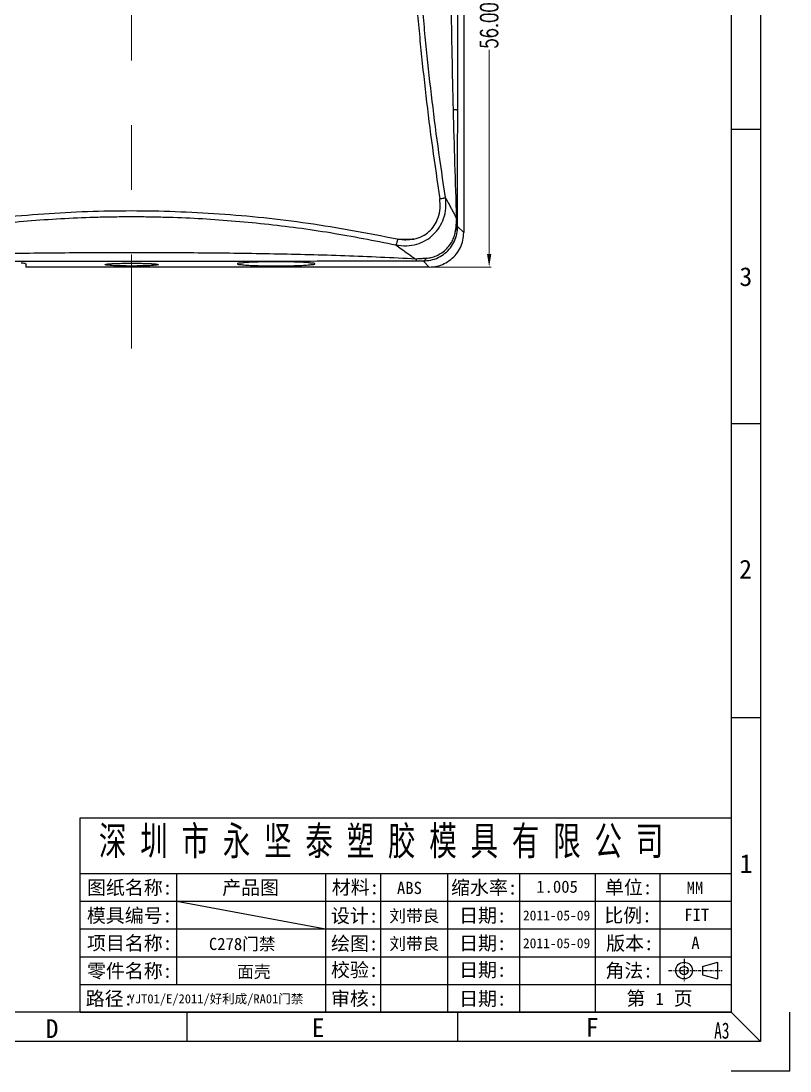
# Model space of a CAD drawing. Header units: millimetres. Extents: x 52832 to 53470, y -6025 to -5739.
# Drawn here: x 53380.5 to 53469.7, y -6025.5 to -5903.7 of the extents above; entities that cross this region are included whole.
import ezdxf
from ezdxf.enums import TextEntityAlignment as Align

# ---------------------------------------------------------------- set-up
doc = ezdxf.new("R2010")
doc.units = ezdxf.units.MM
doc.linetypes.add('CENTER', pattern=[0.6, 0.375, -0.075, 0.075, -0.075])
doc.layers.get('0').update_dxf_attribs({"linetype": 'CONTINUOUS'})
doc.layers.get('Defpoints').update_dxf_attribs({"linetype": 'CONTINUOUS'})
for name, color, linetype, lineweight in [('dim', 82, 'CONTINUOUS', 9), ('moldbase', 7, 'CONTINUOUS', 20), ('part', 7, 'CONTINUOUS', 20)]:
    doc.layers.add(name, color=color, linetype=linetype, lineweight=lineweight)
doc.layers.add('dtext', color=4, linetype='CONTINUOUS')
doc.styles.get("Standard").update_dxf_attribs({"font": 'romans.shx', "width": 0.7})
doc.styles.add('仿宋', font='SIMFANG.TTF', dxfattribs={"width": 0.7})
doc.styles.add('宋体', font='SimSun.ttf', dxfattribs={"width": 0.7})
doc.dimstyles.new('03', dxfattribs={"dimscale": 0.5, "dimtxt": 4, "dimasz": 3, "dimexe": 0.5, "dimexo": 0.5, "dimgap": 0.09, "dimtad": 0, "dimzin": 0, "dimdsep": 46, "dimtxsty": 'Standard', "dimcen": 0, "dimclrd": 256, "dimclre": 256, "dimclrt": 6, "dimazin": 2, "dimtp": 0.01, "dimtm": 0.01, "dimtfac": 1, "dimtofl": 0, "dimtmove": 0, "dimatfit": 0, "dimfxl": 0, "dimtolj": 1, "dimtzin": 0, "dimlwd": -1, "dimlwe": -1, "dimarcsym": 0})

# ---------------------------------------------------------------- blocks, each defined once
blk = doc.blocks.new('*D1202')
at = {"layer": 'Defpoints', "color": 0}
for p in [(53434.8, -5876.25), (53434.8, -5876.25), (53427.86, -5932.25)]:
    blk.add_point(p, dxfattribs=at)
at = {"layer": 'dim'}
for p, q in [((53434.8, -5877.75), (53434.8, -5901.4)), ((53434.8, -5930.75), (53434.8, -5907.09)), ((53428.11, -5932.25), (53435.05, -5932.25))]:
    blk.add_line(p, q, dxfattribs=at)
for points in [[(53434.55, -5877.75), (53435.05, -5877.75), (53434.8, -5876.25)], [(53434.55, -5930.75), (53435.05, -5930.75), (53434.8, -5932.25)]]:
    blk.add_solid(points, dxfattribs=at)
at = {"layer": 'dim', "color": 6, "insert": (53434.8, -5904.25), "char_height": 2, "attachment_point": 5, "rotation": 90}
blk.add_mtext('\\A1;56.00', dxfattribs=at)
blk = doc.blocks.new('sa3l')
for p, q in [((340.59, 186.62), (334.76, 186.62)), ((340.59, 128.3), (334.76, 128.3)), ((340.59, 69.98), (334.76, 69.98)), ((226.86, 11.66), (226.86, 5.83)), ((280.52, 11.66), (280.52, 5.83))]:
    blk.add_line(p, q)
at = {"color": 8}
for q in [(346.42, 11.66), (334.76, 0)]:
    blk.add_line((346.42, 0), q, dxfattribs=at)
for points in [[(5.83, 5.83), (5.83, 484.06), (340.59, 484.06), (340.59, 5.83)], [(11.66, 11.66), (11.66, 478.22), (334.76, 478.22), (334.76, 11.66)]]:
    blk.add_lwpolyline(points, close=True)
at = {"layer": 'moldbase'}
blk.add_line((334.76, 11.66), (340.59, 5.83), dxfattribs=at)
at = {"style": '宋体'}
for s, p in [('3', (337.67, 157.45)), ('2', (337.62, 99.49)), ('1', (337.7, 41.12)), ('E', (252.88, 8.59)), ('F', (307.22, 8.67)), ('D', (200.16, 8.41))]:
    blk.add_text(s, height=3.73, dxfattribs=at).set_placement(p, align=Align.MIDDLE)
at = {"layer": 'dtext', "style": '仿宋', "width": 0.7}
blk.add_text('A3', height=3.209, dxfattribs=at).set_placement((331.38, 6.41))

msp = doc.modelspace()

# ---------------------------------------------------------------- linework, layer by layer
at = {"color": 7, "linetype": 'Continuous'}
for p, q in [((53431.858, -5824.243), (53431.858, -5928.254)), ((53431.858, -5928.254), (53431.144, -5927.54)), ((53424.19, -5929.013), (53424.136, -5929.018)), ((53424.19, -5929.013), (53426.084, -5929.013)), ((53381.108, -5931.882), (53381.108, -5932.249)), ((53427.148, -5931.534), (53427.863, -5932.249)), ((53427.863, -5932.249), (53381.108, -5932.249))]:
    msp.add_line(p, q, dxfattribs=at)
at = {"color": 7}
for p, q in [((53387.409, -6018.637), (53387.409, -5996.122)), ((53387.409, -5996.122), (53462.851, -5996.122)), ((53462.851, -5996.122), (53462.851, -6018.637)), ((53387.409, -6002.555), (53462.851, -6002.555)), ((53398.601, -6015.421), (53398.601, -6002.555)), ((53415.816, -6002.555), (53415.816, -6018.637)), ((53422.249, -6018.637), (53422.249, -6002.555)), ((53430.018, -6018.637), (53430.018, -6002.555)), ((53438.348, -6018.637), (53438.348, -6002.555)), ((53447.128, -6018.637), (53447.128, -6002.555)), ((53454.633, -6015.421), (53454.633, -6002.555)), ((53387.409, -6005.771), (53462.851, -6005.771)), ((53387.409, -6008.988), (53462.851, -6008.988)), ((53387.409, -6012.204), (53462.851, -6012.204)), ((53387.409, -6015.421), (53462.851, -6015.421)), ((53387.409, -6018.637), (53462.851, -6018.637))]:
    msp.add_line(p, q, dxfattribs=at)
at = {"color": 7, "linetype": 'Continuous'}
for points in [[(53431.005, -5825.921), (53430.799, -5832.216), (53430.615, -5838.502), (53430.48, -5844.79), (53430.383, -5851.08), (53430.269, -5863.663), (53430.236, -5876.249), (53430.269, -5888.835), (53430.383, -5901.418), (53430.48, -5907.707), (53430.615, -5913.995)], [(53431.154, -5914.025), (53431.17, -5888.166), (53431.17, -5864.921), (53431.16, -5844.284), (53431.13, -5825.888)], [(53429.082, -5828.158), (53428.22, -5834.121), (53427.465, -5840.097), (53426.821, -5846.087), (53426.541, -5849.087), (53426.291, -5852.091), (53426.07, -5855.098), (53425.878, -5858.11), (53425.583, -5864.142), (53425.404, -5870.182), (53425.345, -5876.226), (53425.403, -5882.27), (53425.581, -5888.311), (53425.876, -5894.347), (53426.067, -5897.362), (53426.288, -5900.374), (53426.539, -5903.383), (53426.819, -5906.389), (53427.464, -5912.39), (53428.22, -5918.375), (53429.082, -5924.34)], [(53429.739, -5924.188), (53428.873, -5918.245), (53428.115, -5912.28), (53427.468, -5906.298), (53427.188, -5903.301), (53426.937, -5900.301), (53426.716, -5897.298), (53426.524, -5894.293), (53426.229, -5888.275), (53426.052, -5882.252), (53425.993, -5876.226), (53426.053, -5870.2), (53426.231, -5864.178), (53426.527, -5858.164), (53426.719, -5855.162), (53426.94, -5852.163), (53427.19, -5849.169), (53427.47, -5846.178), (53428.116, -5840.207), (53428.873, -5834.251), (53429.739, -5828.309)], [(53430.615, -5913.995), (53430.799, -5920.281), (53431.005, -5926.577)], [(53430.615, -5913.995), (53430.832, -5914.001), (53430.922, -5914.005), (53430.998, -5914.009), (53431.06, -5914.013), (53431.107, -5914.017), (53431.138, -5914.021), (53431.154, -5914.025)], [(53431.13, -5926.61), (53431.145, -5920.318), (53431.154, -5914.025)], [(53423.997, -5929.685), (53425.229, -5929.78), (53426.399, -5929.592), (53427.447, -5929.15), (53428.329, -5928.495), (53429.027, -5927.643), (53429.523, -5926.607), (53429.771, -5925.433), (53429.74, -5924.188)], [(53426.084, -5929.013), (53427.045, -5928.67), (53427.827, -5928.14), (53428.437, -5927.434), (53428.884, -5926.524), (53429.111, -5925.449), (53429.076, -5924.34)], [(53429.082, -5924.339), (53429.326, -5924.297), (53429.512, -5924.258), (53429.589, -5924.239), (53429.654, -5924.221), (53429.705, -5924.204), (53429.739, -5924.188)], [(53431.006, -5926.577), (53430.905, -5926.371), (53430.788, -5926.136), (53430.673, -5925.91), (53430.451, -5925.489), (53430.054, -5924.757), (53429.74, -5924.188)], [(53424.136, -5929.018), (53413.802, -5927.202), (53403.502, -5926.116), (53393.331, -5925.755), (53383.164, -5926.116), (53372.895, -5927.201), (53362.572, -5929.013)], [(53362.72, -5929.683), (53366.496, -5928.923), (53370.288, -5928.259), (53374.097, -5927.693), (53377.923, -5927.229), (53381.766, -5926.868), (53385.624, -5926.61), (53389.488, -5926.456), (53391.42, -5926.417), (53393.351, -5926.404), (53395.282, -5926.418), (53397.212, -5926.458), (53401.071, -5926.616), (53404.925, -5926.878), (53408.77, -5927.241), (53416.421, -5928.267), (53423.997, -5929.684)], [(53431.005, -5926.577), (53430.978, -5927.008), (53430.942, -5927.475), (53430.899, -5927.962)], [(53431.13, -5926.61), (53431.116, -5926.601), (53431.091, -5926.593), (53431.054, -5926.585), (53431.005, -5926.577)], [(53431.144, -5927.54), (53431.136, -5927.22), (53431.131, -5926.906), (53431.13, -5926.61)], [(53427.148, -5931.534), (53428.024, -5931.446), (53428.899, -5931.149), (53429.674, -5930.663), (53430.311, -5930.017), (53430.782, -5929.245), (53431.061, -5928.398), (53431.144, -5927.54)], [(53427.531, -5931.241), (53428.086, -5931.145), (53428.687, -5930.939), (53429.319, -5930.59), (53429.903, -5930.098), (53430.35, -5929.539), (53430.644, -5928.984), (53430.819, -5928.454), (53430.901, -5927.963)], [(53427.863, -5932.249), (53428.753, -5932.149), (53429.598, -5931.853), (53430.355, -5931.378), (53430.987, -5930.746), (53431.462, -5929.989), (53431.757, -5929.144), (53431.858, -5928.254)], [(53431.144, -5927.54), (53431.12, -5927.65), (53431.071, -5927.757), (53430.899, -5927.962)], [(53424.19, -5929.024), (53424.161, -5929.152), (53424.134, -5929.264), (53424.084, -5929.45), (53424.038, -5929.593), (53424.017, -5929.646), (53423.997, -5929.685)], [(53426.084, -5929.013), (53425.464, -5929.105), (53424.827, -5929.11), (53424.19, -5929.024)], [(53426.322, -5931.33), (53422.199, -5931.13), (53418.084, -5930.96), (53413.967, -5930.834), (53409.848, -5930.742), (53401.604, -5930.632), (53393.357, -5930.601), (53385.11, -5930.632), (53376.867, -5930.741), (53368.632, -5930.96)], [(53423.997, -5929.685), (53424.595, -5930.132), (53425.377, -5930.695), (53426.322, -5931.332)], [(53368.588, -5931.547), (53385.254, -5931.562), (53400.473, -5931.562), (53414.11, -5931.553), (53426.375, -5931.526)], [(53380.534, -5931.76), (53380.962, -5931.819), (53381.108, -5931.882)], [(53390.254, -5931.961), (53390.4, -5931.92), (53390.733, -5931.883), (53391.23, -5931.852), (53391.861, -5931.828), (53392.585, -5931.813), (53393.358, -5931.808)], [(53393.358, -5931.808), (53394.13, -5931.813), (53394.854, -5931.828), (53395.485, -5931.852), (53395.982, -5931.883), (53396.315, -5931.92), (53396.461, -5931.961)], [(53410.108, -5931.646), (53409.032, -5931.653), (53408.018, -5931.673), (53407.125, -5931.705), (53406.405, -5931.748), (53405.901, -5931.798), (53405.641, -5931.854), (53405.637, -5931.882)], [(53405.637, -5931.882), (53405.641, -5931.911), (53405.901, -5931.966), (53406.405, -5932.016), (53407.125, -5932.059), (53408.018, -5932.091), (53409.032, -5932.111), (53410.108, -5932.118)], [(53414.578, -5931.882), (53414.575, -5931.854), (53414.315, -5931.798), (53413.81, -5931.748), (53413.09, -5931.705), (53412.198, -5931.673), (53411.184, -5931.653), (53410.108, -5931.646)], [(53410.108, -5932.118), (53411.184, -5932.111), (53412.198, -5932.091), (53413.09, -5932.059), (53413.81, -5932.016), (53414.315, -5931.966), (53414.575, -5931.911), (53414.578, -5931.882)], [(53427.53, -5931.239), (53427.113, -5931.277), (53426.707, -5931.308), (53426.322, -5931.33)], [(53426.322, -5931.33), (53426.335, -5931.408), (53426.348, -5931.466), (53426.362, -5931.506), (53426.368, -5931.518), (53426.375, -5931.526)], [(53426.375, -5931.526), (53426.621, -5931.526), (53426.881, -5931.529), (53427.148, -5931.534)], [(53427.148, -5931.534), (53427.249, -5931.506), (53427.346, -5931.447), (53427.44, -5931.358), (53427.53, -5931.239)], [(53393.358, -5932.134), (53392.523, -5932.128), (53391.75, -5932.111), (53391.094, -5932.083), (53390.604, -5932.047), (53390.316, -5932.005), (53390.254, -5931.961)], [(53396.461, -5931.961), (53396.399, -5932.005), (53396.112, -5932.047), (53395.622, -5932.083), (53394.966, -5932.111), (53394.192, -5932.128), (53393.358, -5932.134)]]:
    msp.add_spline(points, degree=3, dxfattribs=at)
at = {"layer": 'dtext', "color": 3}
msp.add_line((53398.601, -6005.771), (53415.816, -6008.988), dxfattribs=at)
at = {"layer": 'dtext', "color": 1, "linetype": 'CENTER'}
for p, q in [((53457.391, -6012.462), (53457.391, -6015.164)), ((53455.6, -6013.813), (53461.812, -6013.813))]:
    msp.add_line(p, q, dxfattribs=at)
at = {"layer": 'dtext'}
for p, q in [((53459.519, -6013.33), (53461.256, -6012.848)), ((53459.519, -6013.33), (53459.519, -6014.295)), ((53461.256, -6012.848), (53461.256, -6014.778)), ((53459.519, -6014.295), (53461.256, -6014.778))]:
    msp.add_line(p, q, dxfattribs=at)
for radius in [0.965, 0.482]:
    msp.add_circle((53457.391, -6013.813), radius, dxfattribs=at)
at = {"layer": 'part', "color": 1, "linetype": 'CENTER', "ltscale": 100}
msp.add_line((53393.358, -5810.818), (53393.358, -5941.679), dxfattribs=at)

# ---------------------------------------------------------------- block references
at = {"xscale": 0.5848199999961071, "yscale": 0.5848200000002544, "zscale": 0.58482}
msp.add_blockref('sa3l', (53267.079, -6025.459), dxfattribs=at)

# ---------------------------------------------------------------- texts
at = {"layer": 'dtext', "style": '仿宋'}
for s, p in [('图纸名称:', (53388.184, -6005.003)), ('产品图', (53403.855, -6005.003)), ('材料:', (53416.556, -6004.977)), ('缩水率:', (53430.378, -6005.003)), ('单位:', (53448.227, -6004.977)), ('模具编号:', (53388.172, -6008.237)), ('设计:', (53416.469, -6008.263)), ('日期:', (53431.319, -6008.228)), ('比例:', (53448.156, -6008.22)), ('项目名称:', (53388.184, -6011.436)), ('绘图:', (53416.469, -6011.48)), ('日期:', (53431.319, -6011.445)), ('版本:', (53448.363, -6011.454)), ('零件名称:', (53388.184, -6014.653)), ('校验:', (53416.469, -6014.546)), ('日期:', (53431.319, -6014.538)), ('角法:', (53448.273, -6014.627)), ('路径:', (53388.036, -6017.869)), ('审核:', (53416.469, -6017.869)), ('日期:', (53431.319, -6017.878)), (' 第   页', (53449.616, -6017.843))]:
    msp.add_text(s, height=1.6089, dxfattribs=at).set_placement(p)
at = {"layer": 'dtext', "color": 3, "style": '宋体'}
for s, height, p in [('ABS', 1.4158, (53424.114, -6004.943)), ('1.005', 1.4158, (53440.266, -6004.797)), ('MM', 1.4158, (53457.694, -6004.922)), ('刘带良', 1.4158, (53423.233, -6008.194)), ('2011-05-09', 1.1468, (53438.715, -6008.004)), ('FIT', 1.4158, (53457.426, -6008.064)), ('C278门禁', 1.4158, (53402.32, -6011.436)), ('刘带良', 1.4158, (53423.233, -6011.41)), ('2011-05-09', 1.1468, (53438.715, -6011.22)), ('A', 1.416, (53458.238, -6011.313)), ('面壳', 1.4158, (53405.594, -6014.653)), ('YJT01/E/2011/好利成/RA01门禁 ', 1.06187, (53393.014, -6017.619)), ('1', 1.416, (53454.081, -6017.81))]:
    msp.add_text(s, height=height, dxfattribs=at).set_placement(p)
at = {"layer": 'dtext', "color": 135, "insert": (53389.561, -5997.095), "char_height": 3.34517, "width": 123.12092, "attachment_point": 1, "style": '宋体'}
msp.add_mtext('{\\C0;深 圳 市 永 坚 泰 塑 胶 模 具 有 限 公 司}', dxfattribs=at)

# ---------------------------------------------------------------- dimensions: what is measured, and where the dimension line sits
at = {"layer": 'dim'}
dim = msp.add_linear_dim(base=(53434.805, -5876.249), p1=(53427.863, -5932.249), p2=(53434.805, -5876.249), angle=90, dimstyle='03', dxfattribs=at)
dim.commit()
dim.dimension.update_dxf_attribs({"geometry": '*D1202', "text_midpoint": (53434.805, -5904.249)})

doc.saveas('drawing.dxf')
